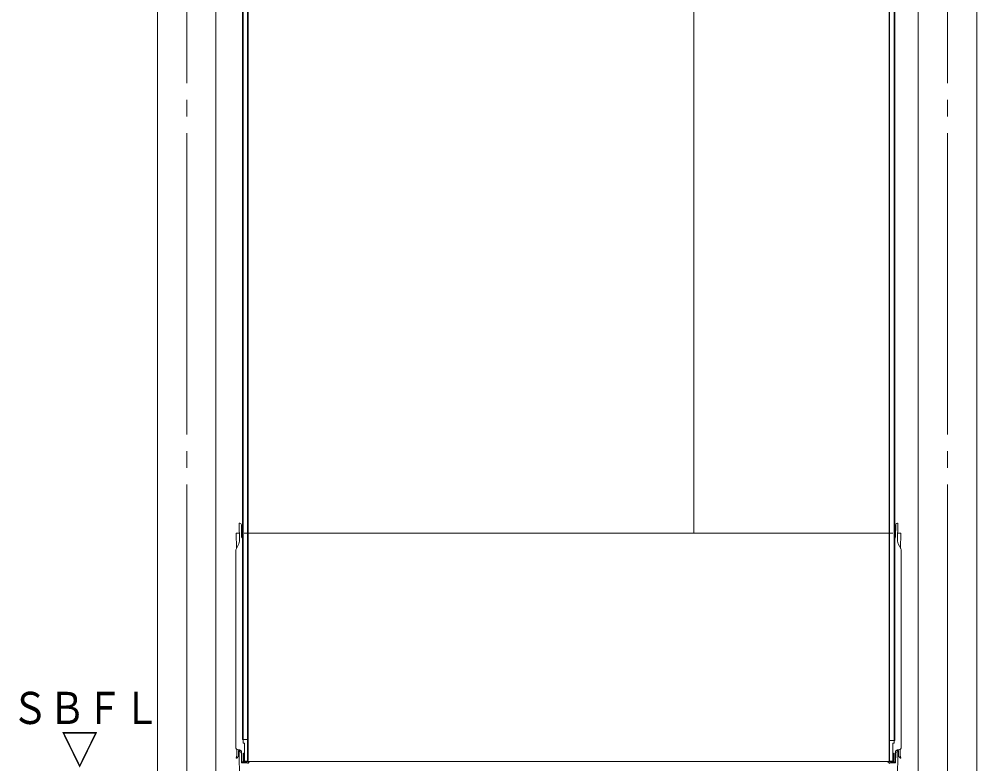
# Model space of a CAD drawing. Units: millimetres on the paper. Extents: x -305 to 305, y -152 to 152.
# Drawn here: x -140.3 to -83, y -90.8 to -46.2 of the extents above; entities that cross this region are included whole.
import ezdxf
from ezdxf.enums import TextEntityAlignment as Align

# ---------------------------------------------------------------- set-up
doc = ezdxf.new("R2010")
doc.units = ezdxf.units.MM
doc.linetypes.add('LONG_CHAIN', pattern=[21, 18, -1, 1, -1])
doc.layers.add('0-1_VIEW0001', color=7, linetype='Continuous', lineweight=9)
doc.styles.add('ＭＳ ゴシック', font='')
doc.styles.get('ＭＳ ゴシック').set_extended_font_data('MS Gothic')

msp = doc.modelspace()

# ---------------------------------------------------------------- linework, layer by layer
at = {"layer": '0-1_VIEW0001'}
for p, q in [((-132.008, -11.053), (-132.008, -96.553)), ((-128.508, -11.053), (-128.508, -96.553)), ((-86.508, -11.053), (-86.508, -96.553)), ((-83.008, -11.053), (-83.008, -96.553)), ((-126.931, -25.044), (-126.931, -89.287)), ((-126.891, -25.103), (-126.891, -89.52)), ((-126.615, -25.087), (-126.615, -90.553)), ((-126.591, -25.087), (-126.591, -90.553)), ((-99.925, -24.687), (-99.925, -76.953)), ((-88.258, -25.087), (-88.258, -90.62)), ((-88.235, -25.087), (-88.235, -90.553)), ((-87.958, -25.103), (-87.958, -89.52)), ((-87.918, -25.044), (-87.918, -89.353)), ((-127.102, -77.436), (-127.121, -76.353)), ((-127.113, -76.354), (-127.121, -76.353)), ((-127.088, -76.354), (-127.113, -76.354)), ((-126.977, -77.184), (-126.99, -76.452)), ((-87.872, -77.184), (-87.86, -76.452)), ((-87.761, -76.354), (-87.736, -76.354)), ((-87.747, -77.436), (-87.728, -76.353)), ((-87.736, -76.354), (-87.728, -76.353)), ((-127.144, -76.951), (-127.298, -76.953)), ((-127.282, -77.871), (-127.298, -76.953)), ((-126.981, -76.953), (-126.931, -76.953)), ((-88.041, -76.953), (-126.825, -76.953)), ((-87.918, -76.953), (-87.868, -76.953)), ((-87.705, -76.951), (-87.551, -76.953)), ((-87.567, -77.871), (-87.551, -76.953)), ((-127.139, -77.595), (-127.287, -77.882)), ((-87.71, -77.595), (-87.562, -77.882)), ((-127.325, -89.75), (-127.325, -78.034)), ((-87.525, -89.75), (-87.525, -78.034)), ((-126.891, -89.287), (-126.931, -89.287)), ((-126.615, -89.287), (-126.891, -89.287)), ((-127.258, -89.884), (-127.258, -90.239)), ((-126.891, -89.52), (-126.808, -89.52)), ((-126.808, -89.52), (-126.808, -90.597)), ((-88.235, -89.353), (-87.958, -89.353)), ((-88.041, -89.52), (-88.041, -90.62)), ((-88.041, -89.52), (-87.958, -89.52)), ((-87.958, -89.353), (-87.918, -89.353)), ((-87.591, -89.884), (-87.591, -90.239)), ((-127.258, -90.243), (-127.297, -90.388)), ((-127.163, -90.297), (-127.269, -90.404)), ((-127.161, -89.917), (-127.073, -89.918)), ((-127.158, -89.97), (-127.158, -90.286)), ((-127.141, -89.953), (-127, -89.952)), ((-127.125, -90.02), (-127.089, -90.02)), ((-127.125, -90.02), (-127.095, -91.689)), ((-126.989, -90.118), (-126.98, -90.687)), ((-126.975, -90.627), (-126.975, -90.018)), ((-126.868, -90.12), (-126.891, -90.12)), ((-126.891, -90.12), (-126.891, -90.553)), ((-126.868, -90.12), (-126.868, -90.553)), ((-87.981, -90.12), (-87.958, -90.12)), ((-87.981, -90.12), (-87.981, -90.553)), ((-87.958, -90.12), (-87.958, -90.553)), ((-87.875, -90.627), (-87.875, -90.018)), ((-87.86, -90.118), (-87.87, -90.687)), ((-87.708, -89.953), (-87.849, -89.952)), ((-87.688, -89.917), (-87.776, -89.918)), ((-87.725, -90.02), (-87.76, -90.02)), ((-87.725, -90.02), (-87.754, -91.689)), ((-87.691, -89.97), (-87.691, -90.286)), ((-87.686, -90.297), (-87.58, -90.404)), ((-87.591, -90.243), (-87.552, -90.388)), ((-126.98, -90.687), (-126.618, -90.687)), ((-126.975, -90.627), (-126.689, -90.622)), ((-126.808, -90.597), (-126.825, -90.597)), ((-126.658, -90.597), (-126.825, -90.597)), ((-88.041, -90.62), (-126.825, -90.62)), ((-126.658, -90.597), (-126.808, -90.597)), ((-126.476, -90.62), (-126.568, -90.673)), ((-88.373, -90.62), (-88.281, -90.673)), ((-88.041, -90.62), (-88.258, -90.62)), ((-87.87, -90.687), (-88.231, -90.687)), ((-88.191, -90.597), (-88.041, -90.597)), ((-88.191, -90.62), (-88.025, -90.62)), ((-87.875, -90.627), (-88.16, -90.622)), ((-88.041, -90.597), (-88.025, -90.597))]:
    msp.add_line(p, q, dxfattribs=at)
at = {"layer": '0-1_VIEW0001', "linetype": 'LONG_CHAIN'}
for p, q in [((-130.258, -11.053), (-130.258, -106.887)), ((-84.758, -11.053), (-84.758, -106.887))]:
    msp.add_line(p, q, dxfattribs=at)
at = {"layer": '0-1_VIEW0001'}
for centre, radius, start, end in [((-127.09, -76.454), 0.1, 1, 89), ((-87.76, -76.454), 0.1, 91, 179), ((-127.145, -76.917), 0.0333, 271, 1), ((-126.877, -77.182), 0.1, 181, 237.0497), ((-87.972, -77.182), 0.1, 302.9501, 359), ((-87.704, -76.917), 0.0333, 179, 269), ((-126.991, -78.034), 0.333, 152.6961, 180), ((-127.436, -77.442), 0.333, 332.6961, 1), ((-87.413, -77.442), 0.333, 179, 207.3039), ((-87.858, -78.034), 0.333, 0, 27.3039), ((-127.158, -89.75), 0.167, 180, 269), ((-87.691, -89.75), 0.167, 271, 0), ((-127.281, -90.392), 0.0167, 165, 315), ((-127.275, -90.239), 0.0167, 345, 0), ((-127.175, -90.286), 0.0167, 315, 0), ((-127.141, -89.97), 0.0167, 90.5, 180), ((-127.089, -90.12), 0.1, 1, 90), ((-127.075, -90.018), 0.1, 0, 89), ((-87.775, -90.018), 0.1, 91, 180), ((-87.76, -90.12), 0.1, 90, 179), ((-87.708, -89.97), 0.0167, 360, 89.5), ((-87.675, -90.286), 0.0167, 180, 225), ((-87.575, -90.239), 0.0167, 180, 195), ((-87.568, -90.392), 0.0167, 225, 15), ((-126.825, -90.553), 0.0667, 180, 270), ((-126.825, -90.553), 0.0433, 180, 270), ((-126.691, -90.522), 0.1, 271, 280.673), ((-126.658, -90.553), 0.0433, 270, 360), ((-126.658, -90.553), 0.0433, 270, 0), ((-126.658, -90.553), 0.0667, 270, 0), ((-126.655, -90.753), 0.0667, 2.5, 90), ((-126.618, -90.587), 0.1, 270, 300), ((-88.231, -90.587), 0.1, 240, 270), ((-88.194, -90.753), 0.0667, 90, 177.5), ((-88.191, -90.553), 0.0667, 180, 270), ((-88.191, -90.553), 0.0667, 180, 270), ((-88.191, -90.553), 0.0433, 180, 270), ((-88.158, -90.522), 0.1, 259.327, 269), ((-88.025, -90.553), 0.0667, 270, 0), ((-88.025, -90.553), 0.0433, 270, 0)]:
    msp.add_arc(centre, radius, start, end, dxfattribs=at)

# ---------------------------------------------------------------- texts
at = {"layer": '0-1_VIEW0001', "style": 'ＭＳ ゴシック', "width": 0.85}
for s, p in [('ＳＢＦＬ', (-140.75, -88.945)), ('▽', (-137.772, -91.39))]:
    msp.add_text(s, height=1.921, dxfattribs=at).set_placement(p, align=Align.BOTTOM_LEFT)

doc.saveas('drawing.dxf')
